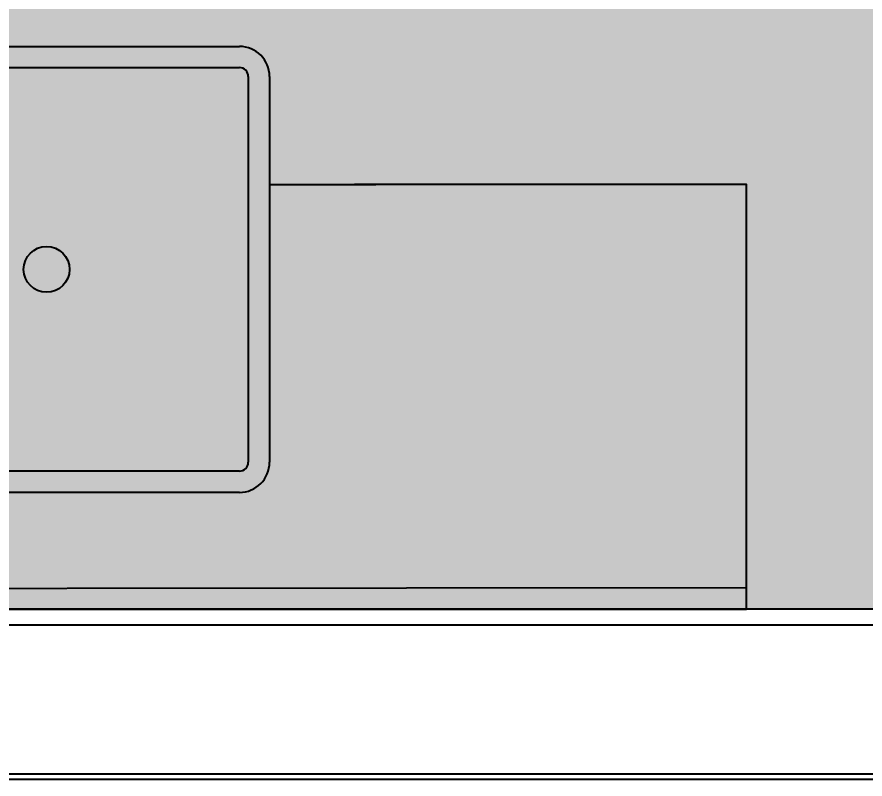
# Model space of a CAD drawing. Header units: metres. Extents: x -41 to 570, y -54 to 184.
# Drawn here: x -16.472 to -15.673, y -52.455 to -51.737 of the extents above; entities that cross this region are included whole.
import ezdxf
from ezdxf.xclip import XClip

# ---------------------------------------------------------------- set-up
doc = ezdxf.new("R2010")
doc.units = ezdxf.units.M
doc.header["$XCLIPFRAME"] = 0
doc.linetypes.add('DASHEDX2', pattern=[1.5, 1, -0.5])
for name, color, linetype in [('1', 232, 'DASHEDX2'), ('ARQ-DIM', 2, 'Continuous'), ('PUC$0$ARQ-ALV ACAB', 4, 'Continuous'), ('PUC$0$ARQ-ALV OSSO', 5, 'Continuous'), ('PUC$0$ARQ-HID', 7, 'Continuous')]:
    doc.layers.add(name, color=color, linetype=linetype)
doc.layers.add('PUC$0$ARQ-FORRO', color=9, linetype='Continuous', lineweight=5)
doc.styles.add('Adesa', font='ARIALN.TTF')
doc.dimstyles.new('ADESA 1-0050', dxfattribs={"dimtxt": 0.1, "dimasz": 0.1, "dimexe": 0.05, "dimexo": 0.05, "dimgap": 0.03, "dimtad": 1, "dimdec": 1, "dimlfac": 100, "dimzin": 12, "dimtxsty": 'Adesa', "dimblk": 'DOTSMALL', "dimcen": 1, "dimdle": 0.05, "dimclrd": 1, "dimclre": 1, "dimclrt": 256, "dimazin": 3, "dimtm": 1e-09, "dimtfac": 1, "dimtdec": 1, "dimtmove": 1, "dimatfit": 0, "dimldrblk": 'DOTSMALL', "dimfxl": 0.8, "dimtvp": 2, "dimtolj": 1, "dimtzin": 0, "dimarcsym": 0})

# ---------------------------------------------------------------- blocks, each defined once
blk = doc.blocks.new('PUC$0$ARQ-HID-CUBA Q')
for points in [[(-0.1816, 0), (0.1816, 0)], [(-0.1816, -0.11), (0.1816, -0.11)], [(-0.1816, -0.13), (0.1816, -0.13)], [(-0.21, -0.5016), (-0.21, -0.1384)], [(-0.19, -0.5016), (-0.19, -0.1384)], [(0.19, -0.1384), (0.19, -0.5016)], [(0.21, -0.1384), (0.21, -0.5016)], [(-0.21, -0.4), (-0.31, -0.4)], [(0.21, -0.4), (0.31, -0.4)], [(0.1816, -0.51), (-0.1816, -0.51)], [(0.1816, -0.53), (-0.1816, -0.53)], [(0.1816, -0.53), (-0.1816, -0.53)]]:
    blk.add_lwpolyline(points)
blk.add_circle((0, -0.32), 0.02162)
for centre, radius, start, end in [((-0.1816, -0.1384), 0.0284, 90, 180), ((0.1816, -0.1384), 0.0284, 0, 90), ((-0.1816, -0.1384), 0.0084, 90, 180), ((0.1816, -0.1384), 0.0084, 0, 90), ((-0.1816, -0.5016), 0.0284, 180, 270), ((-0.1816, -0.5016), 0.0084, 180, 270), ((0.1816, -0.5016), 0.0284, 270, 0), ((0.1816, -0.5016), 0.0084, 270, 0)]:
    blk.add_arc(centre, radius, start, end)
blk = doc.blocks.new('PUC$0$pl apto tipo 2 puc')
at = {"layer": 'PUC$0$ARQ-ALV ACAB'}
for points in [[(-22.46947, -2.45384), (-14.95874, -2.45384)], [(-14.97382, -1.05414), (-14.97354, -2.29387), (-17.09368, -2.29394)]]:
    blk.add_lwpolyline(points, dxfattribs=at)
at = {"layer": 'PUC$0$ARQ-ALV OSSO'}
blk.add_lwpolyline([(-14.95882, -1.03914), (-14.95854, -2.30887), (-17.9097, -2.30887), (-17.90998, -1.0388)], dxfattribs=at)
at = {"layer": 'PUC$0$ARQ-ALV OSSO', "elevation": 0}
blk.add_lwpolyline([(-19.95854, -2.44884), (-14.95886, -2.44884)], dxfattribs=at)
at = {"layer": 'PUC$0$ARQ-HID', "lineweight": -2}
blk.add_lwpolyline([(-16.74292, -1.89388), (-17.09396, -1.89388), (-17.094, -2.29397), (-15.79391, -2.2939), (-15.79386, -1.89392), (-16.16291, -1.89388)], dxfattribs=at)
at = {"layer": 'PUC$0$ARQ-HID'}
blk.add_lwpolyline([(-15.79393, -2.2739), (-17.07368, -2.27518), (-17.07363, -1.97375)], dxfattribs=at)
at = {"layer": 'PUC$0$ARQ-HID', "lineweight": -2, "rotation": 179.9999999999999}
blk.add_blockref('PUC$0$ARQ-HID-CUBA Q', (-16.45294, -2.29386, 0), dxfattribs=at)
blk = doc.blocks.new('PUC$0$pl forro opção 4')
at = {"layer": 'PUC$0$ARQ-FORRO'}
h = blk.add_hatch(color=256, dxfattribs=at)
h.dxf.hatch_style = 1
h.paths.add_polyline_path([(2.1301, 3.91008), (2.13, 4.87012), (2.13015, 4.86986), (2.13015, 5.15004), (0.00969, 5.14996), (0.01001, 3.95024), (0.30117, 3.95024), (0.30117, 3.21024), (1.21031, 3.21024), (1.21031, 3.91024)])
blk.add_lwpolyline([(2.1301, 3.91008), (2.13, 4.87012), (2.13015, 4.86986), (2.13015, 5.15004), (0.00969, 5.14996), (0.01001, 3.95024), (0.30117, 3.95024), (0.30117, 3.21024), (1.21031, 3.21024), (1.21031, 3.91024)], close=True, dxfattribs=at)
blk = doc.blocks.new('PUC')
at = {"layer": 'PUC$0$ARQ-ALV OSSO', "rotation": 180}
blk.add_blockref('PUC$0$pl apto tipo 2 puc', (-0.00883, 50.00119, 0), dxfattribs=at)
at = {"layer": 'PUC$0$ARQ-FORRO'}
blk.add_blockref('PUC$0$pl forro opção 4', (14.95498, 47.14509, 0), dxfattribs=at)
blk = doc.blocks.new('_DotSmall')
at = {"color": 0, "linetype": 'ByBlock', "const_width": 0.5}
blk.add_lwpolyline([(-0.0625, 0, 1), (0.0625, 0, 1)], format="xyb", close=True, dxfattribs=at)
blk = doc.blocks.new('*D645')
at = {"layer": 'ARQ-DIM', "color": 1, "lineweight": -2, "transparency": 16777216}
for p, q in [((-17.10013, -51.97995), (-17.10013, -51.67735)), ((-14.94975, -51.97994), (-14.94975, -51.67735)), ((-17.15013, -51.72735), (-14.89975, -51.72735))]:
    blk.add_line(p, q, dxfattribs=at)
at = {"layer": 'Defpoints', "color": 0, "transparency": 16777216}
for p in [(-14.94975, -51.72735), (-17.10013, -52.02995, 0), (-14.94975, -52.02994, 0)]:
    blk.add_point(p, dxfattribs=at)
at = {"layer": 'ARQ-DIM', "color": 1, "lineweight": -2, "transparency": 16777216, "xscale": 0.1, "yscale": 0.1, "zscale": 0.1, "rotation": 180}
blk.add_blockref('_DotSmall', (-17.10013, -51.72735), dxfattribs=at)
at = {"layer": 'ARQ-DIM', "color": 1, "lineweight": -2, "transparency": 16777216, "xscale": 0.1, "yscale": 0.1, "zscale": 0.1}
blk.add_blockref('_DotSmall', (-14.94975, -51.72735), dxfattribs=at)
at = {"layer": 'ARQ-DIM', "transparency": 16777216, "insert": (-16.02494, -51.64629), "char_height": 0.1, "attachment_point": 5, "style": 'Adesa'}
blk.add_mtext('\\A1;215', dxfattribs=at)
blk = doc.blocks.new('est-lo-08-6sa-r00')
at = {"layer": '1'}
blk.add_lwpolyline([(-1573.791451, -922.32969), (-1328.313367, -819.875725)], dxfattribs=at)

msp = doc.modelspace()

# ---------------------------------------------------------------- block references
at = {"rotation": 180}
msp.add_blockref('PUC', (0, 0), dxfattribs=at)
at = {"linetype": 'Continuous'}
ref = msp.add_blockref('est-lo-08-6sa-r00', (0, -50), dxfattribs=dict(at, xscale=0.01, yscale=0.01, zscale=0.01, rotation=337.346050855639))
XClip(ref).set_block_clipping_path([(-3617.8293247107, -1968.6238684088), (2309.2219967837, 505.1199023612), (1831.3677091607, 1650.0512895176), (-4095.6836123336, -823.6924812524)])

# ---------------------------------------------------------------- dimensions: what is measured, and where the dimension line sits
at = {"layer": 'ARQ-DIM'}
dim = msp.add_linear_dim(base=(-14.94975, -51.72735), p1=(-17.10013, -52.02995, 0), p2=(-14.94975, -52.02994, 0), dimstyle='ADESA 1-0050', dxfattribs=at)
dim.commit()
dim.dimension.update_dxf_attribs({"geometry": '*D645', "text_midpoint": (-16.02494, -51.64629)})

doc.saveas('drawing.dxf')
